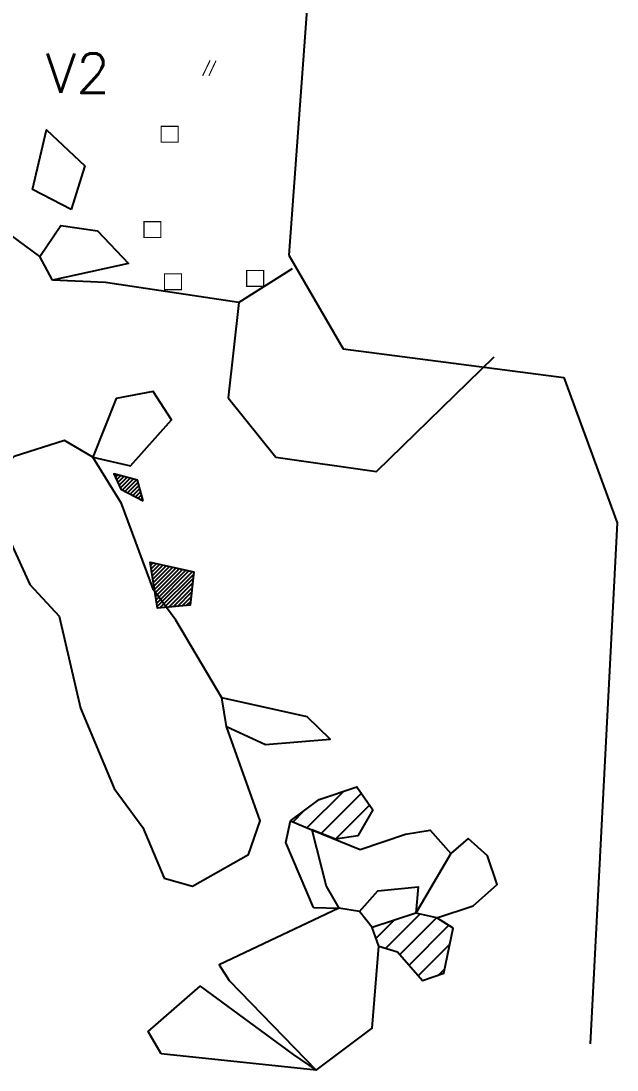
# Model space of a CAD drawing. Header units: metres. Extents: x 3.83 to 5.38, y -19.22 to -15.1.
# Drawn here: x 4.852 to 5.38, y -19.222 to -18.291 of the extents above; entities that cross this region are included whole.
import ezdxf

# ---------------------------------------------------------------- set-up
doc = ezdxf.new("R2010")
doc.units = ezdxf.units.M
doc.header["$LTSCALE"] = 25
doc.header["$MEASUREMENT"] = 0
doc.linetypes.add('GESTRICHELT', pattern=[0.75, 0.5, -0.25])
doc.linetypes.add('STRICHPUNKTX2', pattern=[2, 1, -0.5, 0, -0.5])
doc.layers.get('0').update_dxf_attribs({"linetype": 'CONTINUOUS'})
for name, color, linetype in [('BEFUND_UNSICHER', 1, 'GESTRICHELT'), ('BEFUNDSCHRAFF', 1, 'CONTINUOUS'), ('FEUER', 1, 'CONTINUOUS'), ('GRABUNGSGRENZE', 3, 'STRICHPUNKTX2'), ('KNOCHEN', 2, 'CONTINUOUS'), ('KNOCHENSCHRAFF', 2, 'CONTINUOUS'), ('STEINE', 4, 'CONTINUOUS')]:
    doc.layers.add(name, color=color, linetype=linetype)
doc.styles.get("Standard").update_dxf_attribs({"font": 'txt.shx'})

# ---------------------------------------------------------------- blocks, each defined once
blk = doc.blocks.new('*X1')
at = {"color": 0}
for p, q in [((448.822, -1818.87), (448.84, -1818.851)), ((449.072, -1818.973), (449.182, -1818.863)), ((449.323, -1819.075), (449.524, -1818.874)), ((449.574, -1819.178), (449.866, -1818.886)), ((449.825, -1819.281), (450.208, -1818.897)), ((450.076, -1819.383), (450.551, -1818.909)), ((450.327, -1819.486), (450.893, -1818.92)), ((450.578, -1819.589), (451.235, -1818.931)), ((450.829, -1819.691), (451.577, -1818.943)), ((451.08, -1819.794), (451.888, -1818.985)), ((451.33, -1819.897), (451.984, -1819.243)), ((451.581, -1819.999), (452.079, -1819.501)), ((451.832, -1820.102), (452.175, -1819.759)), ((452.083, -1820.205), (452.27, -1820.017)), ((446.091, -1820.539), (446.191, -1820.44)), ((446.28, -1820.705), (446.642, -1820.343)), ((446.468, -1820.87), (447.092, -1820.246)), ((446.656, -1821.035), (447.543, -1820.148)), ((446.844, -1821.201), (447.949, -1820.096)), ((447.033, -1821.366), (448.173, -1820.225)), ((447.221, -1821.531), (448.398, -1820.354)), ((447.409, -1821.696), (448.622, -1820.483)), ((447.597, -1821.862), (448.847, -1820.612)), ((447.786, -1822.027), (449.071, -1820.741)), ((447.974, -1822.192), (449.296, -1820.871)), ((448.162, -1822.358), (449.52, -1821)), ((452.334, -1820.307), (452.366, -1820.276)), ((448.351, -1822.523), (449.745, -1821.129)), ((448.539, -1822.688), (449.969, -1821.258)), ((448.727, -1822.854), (450.194, -1821.387)), ((448.915, -1823.019), (450.418, -1821.516)), ((449.104, -1823.184), (450.643, -1821.645)), ((449.292, -1823.349), (450.867, -1821.774)), ((449.552, -1823.443), (451.092, -1821.903)), ((449.829, -1823.519), (451.316, -1822.032)), ((450.107, -1823.595), (451.541, -1822.161)), ((450.384, -1823.671), (451.765, -1822.29)), ((450.661, -1823.748), (451.99, -1822.419)), ((450.939, -1823.824), (452.214, -1822.548)), ((451.216, -1823.9), (452.439, -1822.677)), ((451.493, -1823.976), (452.663, -1822.807)), ((451.771, -1824.053), (452.888, -1822.936)), ((452.048, -1824.129), (453.112, -1823.065)), ((452.325, -1824.205), (453.337, -1823.194)), ((463.195, -1832.074), (464.596, -1830.672)), ((463.357, -1832.265), (464.838, -1830.784)), ((463.425, -1831.49), (464.355, -1830.56)), ((463.519, -1832.457), (465.079, -1830.896)), ((463.681, -1832.648), (465.321, -1831.008)), ((463.721, -1830.841), (464.113, -1830.448)), ((463.843, -1832.84), (465.562, -1831.12)), ((464.005, -1833.032), (465.804, -1831.232)), ((464.167, -1833.223), (466.046, -1831.344)), ((464.388, -1833.356), (466.287, -1831.456)), ((464.806, -1833.291), (466.529, -1831.568)), ((465.225, -1833.225), (466.552, -1831.898)), ((465.644, -1833.16), (466.172, -1832.632)), ((412.689, -1844.396), (415.737, -1841.348)), ((412.758, -1843.973), (415.435, -1841.297)), ((412.956, -1844.483), (416.039, -1841.399)), ((413.222, -1844.57), (416.342, -1841.45)), ((413.626, -1842.751), (415.132, -1841.246)), ((414.495, -1841.529), (414.83, -1841.194)), ((413.489, -1844.656), (416.644, -1841.501)), ((413.756, -1844.743), (416.947, -1841.552)), ((414.023, -1844.83), (417.249, -1841.604)), ((414.29, -1844.916), (417.551, -1841.655)), ((414.557, -1845.003), (417.854, -1841.706)), ((414.824, -1845.089), (418.156, -1841.757)), ((415.091, -1845.176), (418.459, -1841.808)), ((415.358, -1845.263), (418.761, -1841.859)), ((415.625, -1845.349), (419.064, -1841.91)), ((415.891, -1845.436), (419.366, -1841.961)), ((416.172, -1845.509), (419.517, -1842.164)), ((416.526, -1845.509), (419.303, -1842.732)), ((416.879, -1845.509), (419.088, -1843.3)), ((417.232, -1845.509), (418.874, -1843.868)), ((417.586, -1845.51), (418.659, -1844.436)), ((417.939, -1845.51), (418.445, -1845.004)), ((427.459, -1866.042), (431.853, -1861.648)), ((427.547, -1866.308), (432.044, -1861.811)), ((429.613, -1863.535), (431.662, -1861.485)), ((430.597, -1862.197), (431.471, -1861.322)), ((427.635, -1866.573), (432.235, -1861.973)), ((427.771, -1866.791), (432.425, -1862.136)), ((428.187, -1866.728), (432.616, -1862.299)), ((428.603, -1866.665), (432.807, -1862.462)), ((429.02, -1866.602), (432.998, -1862.624)), ((429.436, -1866.54), (433.189, -1862.787)), ((429.853, -1866.477), (433.379, -1862.95)), ((430.269, -1866.414), (433.57, -1863.113)), ((430.685, -1866.351), (433.761, -1863.275)), ((431.37, -1866.02), (433.952, -1863.438)), ((427.37, -1865.777), (429.309, -1863.838)), ((427.282, -1865.512), (427.76, -1865.033)), ((493.464, -1869.333), (493.496, -1869.301)), ((493.573, -1869.578), (493.775, -1869.376)), ((493.682, -1869.823), (494.054, -1869.451)), ((493.79, -1870.068), (494.332, -1869.526)), ((493.899, -1870.313), (494.611, -1869.601)), ((494.007, -1870.558), (494.889, -1869.676)), ((494.188, -1870.731), (495.168, -1869.751)), ((494.421, -1870.851), (495.447, -1869.826)), ((494.655, -1870.971), (495.584, -1870.041)), ((494.889, -1871.091), (495.661, -1870.318)), ((495.122, -1871.211), (495.738, -1870.595)), ((495.356, -1871.331), (495.815, -1870.872)), ((495.589, -1871.451), (495.891, -1871.149)), ((495.823, -1871.571), (495.968, -1871.426)), ((496.693, -1877.418), (496.92, -1877.191)), ((496.742, -1877.722), (497.208, -1877.256)), ((496.791, -1878.027), (497.497, -1877.321)), ((496.841, -1878.331), (497.786, -1877.386)), ((496.89, -1878.635), (498.075, -1877.451)), ((496.939, -1878.94), (498.363, -1877.515)), ((496.988, -1879.244), (498.652, -1877.58)), ((497.038, -1879.548), (498.941, -1877.645)), ((497.087, -1879.853), (499.23, -1877.71)), ((497.136, -1880.157), (499.518, -1877.775)), ((497.185, -1880.461), (499.807, -1877.839)), ((497.235, -1880.765), (500.096, -1877.904)), ((497.284, -1881.07), (500.385, -1877.969)), ((497.522, -1881.185), (500.493, -1878.214)), ((497.909, -1881.151), (500.452, -1878.609)), ((498.297, -1881.118), (500.411, -1879.003)), ((498.684, -1881.084), (500.37, -1879.398)), ((499.071, -1881.05), (500.329, -1879.793)), ((499.458, -1881.017), (500.288, -1880.187)), ((499.846, -1880.983), (500.247, -1880.582))]:
    blk.add_line(p, q, dxfattribs=at)
blk = doc.blocks.new('HK')
at = {"layer": 'FEUER', "const_width": 0.1}
for points in [[(-0.662, -1.372), (0, 0)], [(0.523, -0.033), (-0.105, -1.372)]]:
    blk.add_lwpolyline(points, dxfattribs=at)
blk = doc.blocks.new('RL')
at = {"layer": 'FEUER', "const_width": 0.1}
blk.add_lwpolyline([(0, -1.4), (0, 0), (1.5, 0), (1.5, -1.4), (0, -1.4)], dxfattribs=at)
blk = doc.blocks.new('*X4')
at = {"color": 0}
for p, q in [((510.555, -1900.679), (513.785, -1897.449)), ((511.813, -1901.189), (515.37, -1897.632)), ((513.088, -1901.681), (516.097, -1898.672)), ((509.322, -1900.145), (510.29, -1899.177)), ((517.561, -1911.351), (520.575, -1908.337)), ((516.681, -1910.463), (518.246, -1908.898)), ((518.777, -1911.903), (522.027, -1908.652)), ((519.604, -1912.844), (523.118, -1909.33)), ((520.431, -1913.784), (523.219, -1910.996)), ((522.288, -1913.695), (522.761, -1913.222))]:
    blk.add_line(p, q, dxfattribs=at)

msp = doc.modelspace()

# ---------------------------------------------------------------- linework, layer by layer
at = {"layer": 'BEFUND_UNSICHER', "flags": 128}
for points in [[(4.86888, -18.50036), (4.76455, -18.42442), (4.5915, -18.31687)], [(5.0924, -18.51119), (5.04503, -18.5412), (5.03581, -18.62572), (5.07803, -18.67819), (5.16713, -18.69098), (5.27158, -18.58921)], [(5.04503, -18.5412), (4.92691, -18.52331), (4.88007, -18.52124)]]:
    msp.add_lwpolyline(points, dxfattribs=at)
at = {"layer": 'GRABUNGSGRENZE', "flags": 128}
msp.add_lwpolyline([(3.85515, -19.21102), (3.86289, -19.05725), (3.83042, -18.87494), (3.85049, -18.54857), (3.88586, -18.18504), (3.85747, -18.0007), (3.88313, -17.68605), (3.85288, -17.22675), (3.85998, -16.48641), (3.83114, -15.42782), (3.8455, -15.271), (4.72799, -15.13664), (5.31712, -15.11666), (5.34204, -15.9395), (5.29941, -16.51281), (5.33496, -16.64929), (5.14062, -17.17209), (5.04759, -17.73874), (5.12377, -18.03361), (5.08935, -18.49897), (5.13767, -18.582), (5.33318, -18.60758), (5.38045, -18.73644), (5.35672, -19.19825)], dxfattribs=at)
at = {"layer": 'KNOCHEN'}
for points in [[(4.96039, -18.71682), (4.95531, -18.69848), (4.93444, -18.69287), (4.94054, -18.70662), (4.96039, -18.71682)], [(5.00516, -18.77998), (5.00208, -18.80951), (4.97306, -18.81204), (4.96646, -18.7713), (5.00516, -18.77998)]]:
    msp.add_lwpolyline(points, dxfattribs=at)
at = {"layer": 'STEINE'}
for points in [[(4.8623, -18.44078), (4.87455, -18.38783), (4.90865, -18.41993), (4.8964, -18.45862)], [(4.8964, -18.45862), (4.8623, -18.44078)], [(4.88007, -18.52124), (4.86888, -18.50036), (4.88723, -18.47287), (4.91981, -18.47748), (4.94729, -18.50652), (4.88007, -18.52124)], [(4.91561, -18.67809), (4.94921, -18.68575), (4.98539, -18.64504), (4.96911, -18.62008), (4.93652, -18.62617), (4.91561, -18.67809)], [(4.82953, -18.72488), (4.86003, -18.79109), (4.88598, -18.81911), (4.90477, -18.90059), (4.93476, -18.9719), (4.9602, -19.00654), (4.97901, -19.05136), (5.00396, -19.0585), (5.05387, -19.03053), (5.06408, -19.00049), (5.03409, -18.91697), (5.03003, -18.89151), (4.98934, -18.82274), (4.9695, -18.79574), (4.94104, -18.71935), (4.91561, -18.67809), (4.89067, -18.66331), (4.84585, -18.67753), (4.827, -18.69636), (4.82953, -18.72488)], [(5.03409, -18.91697), (5.0687, -18.93278), (5.12624, -18.92823), (5.10589, -18.90836), (5.03003, -18.89151)], [(5.09106, -19.00051), (5.11653, -18.98169), (5.14964, -18.97051), (5.16388, -18.99088), (5.15063, -19.01379), (5.13077, -19.01683), (5.1099, -19.00867), (5.15266, -19.02601), (5.19289, -19.01229), (5.21479, -19.00874), (5.2331, -19.02963)], [(5.11138, -19.07741), (5.08698, -19.01986), (5.09106, -19.00051), (5.1099, -19.00867), (5.12259, -19.05858), (5.13378, -19.07793)], [(5.22085, -19.08665), (5.25293, -19.07598), (5.27433, -19.05715), (5.26569, -19.03169), (5.24839, -19.0164), (5.2331, -19.02963), (5.20201, -19.08256)], [(5.15211, -19.081), (5.16842, -19.06268), (5.20406, -19.05914), (5.20201, -19.08256)], [(5.11383, -19.22151), (5.16325, -19.18437), (5.1694, -19.11156), (5.1633, -19.09527), (5.15211, -19.081), (5.13378, -19.07793), (5.02784, -19.12827), (5.03649, -19.14203), (5.11383, -19.22151)], [(5.11138, -19.07741), (5.13378, -19.07793)], [(5.1694, -19.11156), (5.18569, -19.11667), (5.20808, -19.14214), (5.22692, -19.13553), (5.2351, -19.09582), (5.22085, -19.08665), (5.20201, -19.08256), (5.1633, -19.09527)], [(4.97636, -19.20716), (4.96467, -19.1873), (5.01103, -19.1471), (5.09347, -19.20775), (5.11383, -19.22151), (4.97636, -19.20716)]]:
    msp.add_lwpolyline(points, dxfattribs=at)

# ---------------------------------------------------------------- block references
at = {"layer": 'FEUER', "xscale": 0.01, "yscale": 0.01, "zscale": 0.01}
for name, p in [('*X4', (0, 0)), ('HK', (5.01971, -18.32632)), ('RL', (4.97639, -18.38484)), ('RL', (4.96106, -18.46936)), ('RL', (4.97936, -18.5157)), ('RL', (5.05217, -18.5127))]:
    msp.add_blockref(name, p, dxfattribs=at)
at = {"layer": 'KNOCHENSCHRAFF', "xscale": 0.01, "yscale": 0.01, "zscale": 0.01}
msp.add_blockref('*X1', (0, 0), dxfattribs=at)

# ---------------------------------------------------------------- texts
at = {"layer": 'BEFUNDSCHRAFF'}
msp.add_text('V2', height=0.035, dxfattribs=at).set_placement((4.87396, -18.35522))

doc.saveas('drawing.dxf')
